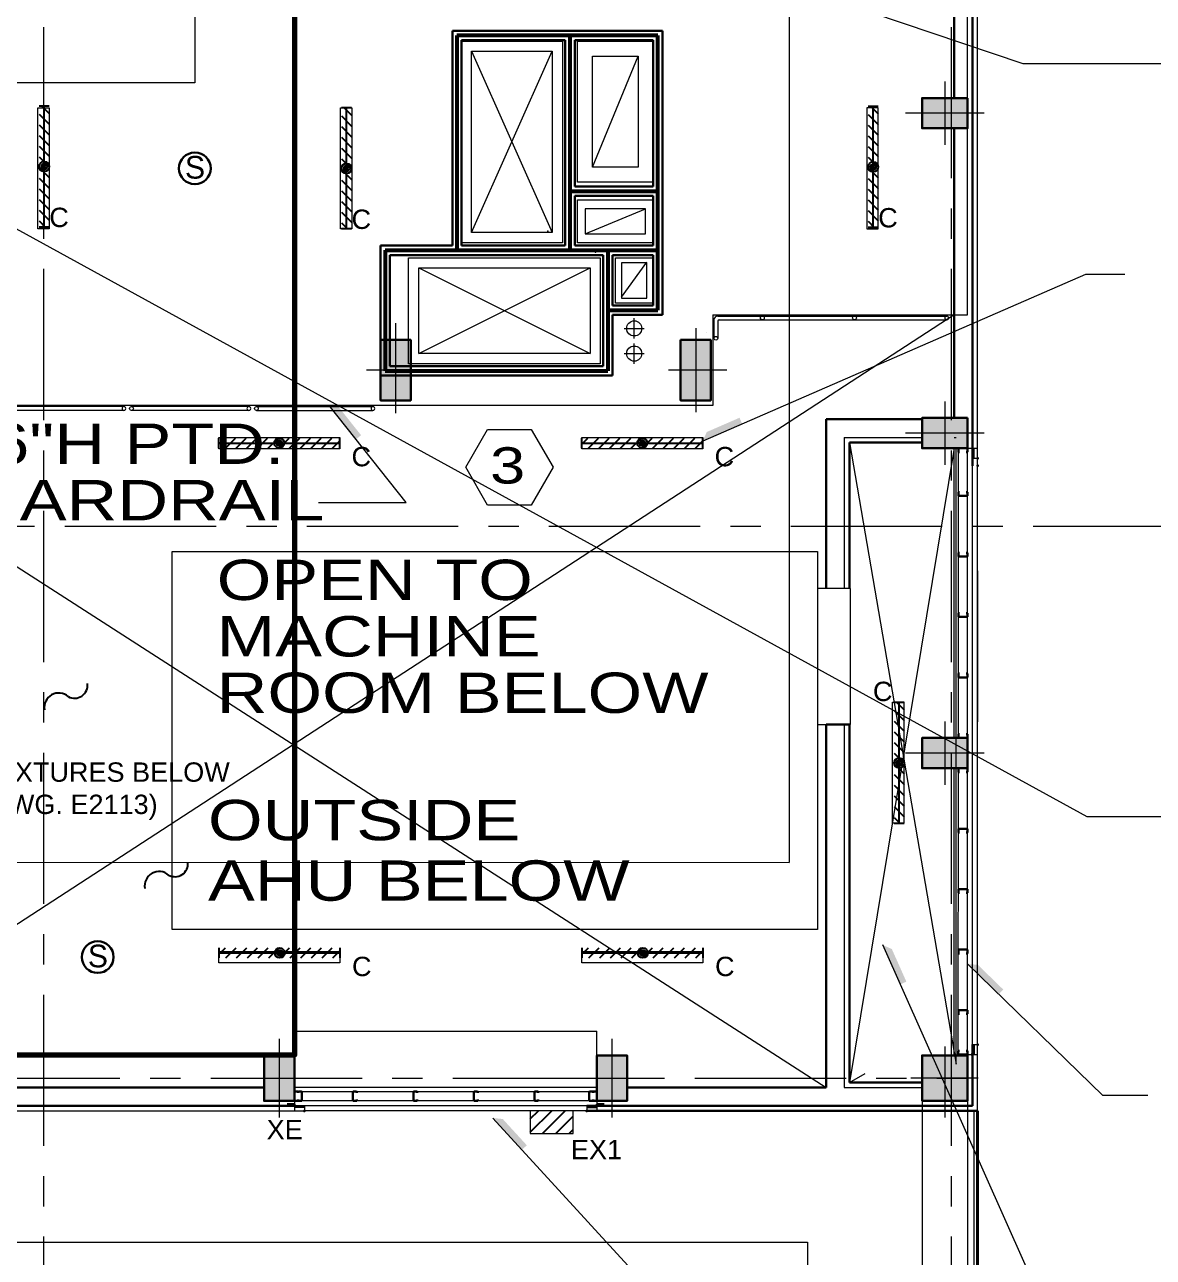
# Model space of a CAD drawing. Header units: inches. Extents: x -35176 to 0, y -3216 to 2257.
# Drawn here: x -21788.5 to -21340.8, y 377 to 866.2 of the extents above; entities that cross this region are included whole.
import ezdxf
from ezdxf import colors
from ezdxf.entities.mleader import LeaderData, LeaderLine
from ezdxf.enums import TextEntityAlignment as Align
from ezdxf.math import Vec2, Vec3

# ---------------------------------------------------------------- set-up
doc = ezdxf.new("R2010")
doc.units = ezdxf.units.IN
doc.header["$LTSCALE"] = 48
doc.header["$MEASUREMENT"] = 0
doc.linetypes.add('A114$0$CENTER', pattern=[2, 1.25, -0.25, 0.25, -0.25])
for name, color, linetype in [('A114$0$A-ANNO-PATT-13-14', 8, 'Continuous'), ('A114$0$A-ANNO-TEXT', 8, 'Continuous'), ('A114$0$A-COLS-COLS13-14', 8, 'Continuous'), ('A114$0$A-FLOR-CURB', 8, 'Continuous'), ('A114$0$A-FLOR-HRAL', 8, 'Continuous'), ('A114$0$A-FLOR-OPN-TO-BELOW', 8, 'Continuous'), ('A114$0$A-FLOR-SLAB', 8, 'Continuous'), ('A114$0$A-FLOR-SLEEVE', 8, 'Continuous'), ('A114$0$A-GRID-GRD13-14', 8, 'Continuous'), ('A114$0$A-GRID-GRDP0-15', 8, 'Continuous'), ('A114$0$A-HVAC-RDFF', 8, 'Continuous'), ('A114$0$A-WALL-FIRE', 8, 'Continuous'), ('A114$0$A-WALL-FULL-EXTR', 8, 'Continuous'), ('A114$0$A-WALL-FULL-INTR', 8, 'Continuous'), ('A114$0$A-WALL-OPEN-LVRS', 8, 'Continuous'), ('A114$0$A-WALL-STUD', 8, 'Continuous'), ('A114$0$Level 1', 8, 'Continuous'), ('A114$0$Level 21', 8, 'Continuous'), ('A114$0$M-CONC-PAD', 8, 'Continuous'), ('A114$0$M-HVAC', 8, 'Continuous'), ('A114$0$M-HVAC-DUCT', 8, 'Continuous'), ('A114$0$S-STRUCT-ABOVE', 8, 'Continuous'), ('A614$0$A-ANNO-REVS-BULL', 8, 'Continuous'), ('A614$0$br614 - E-Lite', 3, 'Continuous'), ('A614$0$E-Lite', 3, 'Continuous'), ('A614$0$Level 30', 8, 'Continuous'), ('ANNTEXT', 6, 'Continuous'), ('E-Anno-Keyn', 72, 'Continuous'), ('E-Anno-Note', 6, 'Continuous'), ('E-FIRE', 234, 'Continuous'), ('E-Lite', 53, 'Continuous'), ('E-Lite-Circ', 52, 'Continuous'), ('E-Lite-Emer', 13, 'Continuous'), ('E-TEXT', 6, 'Continuous'), ('G-Anno', 6, 'Continuous'), ('M-HVAC-text', 6, 'Continuous'), ('XREF', 7, 'Continuous')]:
    doc.layers.add(name, color=color, linetype=linetype)
doc.layers.add('E-Fire-Covr', color=240, linetype='Continuous', lineweight=70, plot=False)
doc.styles.add('A114$0$style-Arial', font='arial.ttf')
doc.styles.add('A614$0$style-Arial', font='arial.ttf')
doc.styles.add('M08', font='arial.ttf', dxfattribs={"height": 7.68})
doc.styles.add('MAMEP ANNO', font='arial.ttf', dxfattribs={"height": 0.101562})
doc.styles.get("Standard").update_dxf_attribs({"font": 'simplex.shx'})

# ---------------------------------------------------------------- blocks, each defined once
blk = doc.blocks.new('A114')
at = {"layer": 'A114$0$A-ANNO-PATT-13-14', "lineweight": 0}
for points in [[(-21432.5351, 837.0599, 0), (-21432.5351, 825.06, 0), (-21414.5351, 837.0599, 0), (-21414.5351, 825.06, 0)], [(-21432.5351, 710.0949, 0), (-21432.5351, 698.095, 0), (-21414.5351, 710.0949, 0), (-21414.5351, 698.095, 0)], [(-21432.5351, 583.1299, 0), (-21432.5351, 571.1299, 0), (-21414.5351, 583.1299, 0), (-21414.5351, 571.1299, 0)], [(-21693.535, 439.0986, 0), (-21681.5351, 439.0986, 0), (-21693.535, 457.0986, 0), (-21681.5351, 457.0986, 0)], [(-21561.5854, 439.1144, 0), (-21549.5855, 439.1144, 0), (-21561.5854, 457.1144, 0), (-21549.5855, 457.1144, 0)], [(-21432.536, 457.1309, 0), (-21432.536, 439.1309, 0), (-21414.536, 457.1309, 0), (-21414.536, 439.1309, 0)]]:
    blk.add_solid(points, dxfattribs=at)
at = {"layer": 'A114$0$A-ANNO-PATT-13-14', "lineweight": 30, "extrusion": (0, 0, -1)}
blk.add_solid([(21647.3765, 717.095), (21635.3765, 717.095), (21647.3765, 741.095), (21635.3765, 741.095)], dxfattribs=at)
at = {"layer": 'A114$0$A-ANNO-PATT-13-14', "lineweight": 30}
blk.add_solid([(-21516.3576, 717.095), (-21528.3576, 717.095), (-21516.3576, 741.095), (-21528.3576, 741.095)], dxfattribs=at)
at = {"layer": 'A114$0$A-ANNO-TEXT', "lineweight": 0, "flags": 128}
for points in [[(-21335.1807, 850.5823), (-21392.5307, 850.5823), (-21536.0846, 899.204)], [(-21352.124, 767.0263), (-21367.7637, 767.0263), (-21519.5911, 700.9521)], [(-21671.9128, 676.5787), (-21637.1743, 676.5787), (-21667.7991, 714.996)], [(-21343.0326, 441.2104), (-21360.8902, 441.2104), (-21414.4632, 493.3245)], [(-21346.1118, 269.2266), (-21453.5736, 269.2266), (-21602.8262, 432.3043)]]:
    blk.add_lwpolyline(points, dxfattribs=at)
at = {"layer": 'A114$0$A-ANNO-TEXT', "lineweight": 0, "elevation": 0, "flags": 128}
for points in [[(-21335.1807, 551.7826), (-21367.0592, 551.7826), (-21868.8699, 827.4102)], [(-21333.9809, 337.9724), (-21375.594, 337.9724), (-21448.1566, 500.9637)]]:
    blk.add_lwpolyline(points, dxfattribs=at)
at = {"layer": 'A114$0$A-ANNO-TEXT', "lineweight": 0, "extrusion": (0, 0, -1)}
for points in [[(21667.7991, 714.996), (21657.1426, 701.628), (21663.9036, 714.3413), (21655.0831, 703.2764)], [(21667.7991, 714.996), (21657.1426, 701.628), (21663.9036, 714.3413), (21655.0831, 703.2764)], [(21448.1566, 500.9637, 0), (21441.2036, 485.3458, 0), (21444.5509, 499.3506, 0), (21438.7958, 486.4234, 0)], [(21448.1566, 500.9637, 0), (21441.2036, 485.3458, 0), (21444.5509, 499.3506, 0), (21438.7958, 486.4234, 0)], [(21414.4632, 493.3245), (21402.209, 481.404), (21410.5163, 493.1653), (21400.3734, 483.2985)], [(21414.4632, 493.3245), (21402.209, 481.404), (21410.5163, 493.1653), (21400.3734, 483.2985)], [(21602.8262, 432.3043), (21591.2841, 419.693), (21598.8952, 431.9164), (21589.3416, 421.4779)], [(21602.8262, 432.3043), (21591.2841, 419.693), (21598.8952, 431.9164), (21589.3416, 421.4779)]]:
    blk.add_solid(points, dxfattribs=at)
at = {"layer": 'A114$0$A-ANNO-TEXT', "lineweight": 0}
blk.add_solid([(-21519.5911, 700.9521), (-21503.9155, 707.774), (-21517.9478, 704.5442), (-21504.9729, 710.1908)], dxfattribs=at)
blk.add_solid([(-21519.5911, 700.9521), (-21503.9155, 707.774), (-21517.9478, 704.5442), (-21504.9729, 710.1908)], dxfattribs=at)
at = {"layer": 'A114$0$A-COLS-COLS13-14', "lineweight": 13}
for p, q in [((-21423.5351, 843.6353, 0.001), (-21423.5351, 818.4846, 0.001)), ((-21407.9597, 831.06, 0.001), (-21439.1104, 831.06, 0.001)), ((-21641.3765, 747.7277), (-21641.3765, 712.0547)), ((-21522.3576, 745.7123), (-21522.3576, 712.4578)), ((-21629.9307, 729.095), (-21652.8876, 729.095)), ((-21509.9864, 729.095), (-21533.1447, 729.095)), ((-21423.5351, 716.6703, 0.001), (-21423.5351, 691.5196, 0.001)), ((-21407.9597, 704.0949, 0.001), (-21439.1104, 704.0949, 0.001)), ((-21423.5351, 589.7052, 0.001), (-21423.5351, 564.5545, 0.001)), ((-21407.9597, 577.1299, 0.001), (-21439.1104, 577.1299, 0.001)), ((-21687.535, 463.6739, 0.001), (-21687.535, 432.5232, 0.001)), ((-21555.5854, 463.6898, 0.001), (-21555.5854, 432.5391, 0.001)), ((-21423.536, 460.6894, 0.001), (-21423.536, 432.5555, 0.001)), ((-21700.1104, 448.0986, 0.001), (-21674.9597, 448.0986, 0.001)), ((-21568.1608, 448.1144, 0.001), (-21543.0101, 448.1144, 0.001)), ((-21410.321, 448.1309, 0.001), (-21436.9704, 448.1309, 0.001))]:
    blk.add_line(p, q, dxfattribs=at)
at = {"layer": 'A114$0$A-COLS-COLS13-14', "lineweight": 30}
for points in [[(-21414.5351, 837.0599), (-21414.5351, 825.06), (-21432.5351, 825.06), (-21432.5351, 837.0599)], [(-21647.3765, 741.095), (-21635.3765, 741.095), (-21635.3765, 717.095), (-21647.3765, 717.095)], [(-21528.3576, 741.095), (-21516.3576, 741.095), (-21516.3576, 717.095), (-21528.3576, 717.095)], [(-21414.5351, 710.0949), (-21414.5351, 698.095), (-21432.5351, 698.095), (-21432.5351, 710.0949)], [(-21414.5351, 583.1299), (-21414.5351, 571.1299), (-21432.5351, 571.1299), (-21432.5351, 583.1299)], [(-21693.535, 457.0986), (-21681.5351, 457.0986), (-21681.5351, 439.0986), (-21693.535, 439.0986)], [(-21561.5854, 457.1144), (-21549.5855, 457.1144), (-21549.5855, 439.1144), (-21561.5854, 439.1144)], [(-21414.536, 457.1309), (-21414.536, 439.1309), (-21432.536, 439.1309), (-21432.536, 457.1309)]]:
    blk.add_3dface(points, dxfattribs=at)
at = {"layer": 'A114$0$A-FLOR-CURB', "lineweight": 0}
for p, q in [((-21419.7764, 702.3682), (-21419.0288, 702.3682)), ((-21419.0356, 453.6309), (-21419.0349, 698.095))]:
    blk.add_line(p, q, dxfattribs=at)
at = {"layer": 'A114$0$A-FLOR-HRAL', "lineweight": 13}
for p, q in [((-21515.1076, 749.0337), (-21515.1076, 741.698)), ((-21513.6076, 750.5337), (-21422.787, 750.5343)), ((-21513.6076, 748.5337), (-21513.6076, 741.7658)), ((-21513.1076, 749.0337), (-21422.7855, 749.0343)), ((-21749.1279, 714.6012), (-21795.3749, 714.6012)), ((-21699.6264, 714.6011), (-21746.125, 714.6012)), ((-21696.625, 714.6012), (-21650.378, 714.6012)), ((-21749.1264, 713.1012), (-21795.3764, 713.1012)), ((-21699.6264, 713.1011), (-21746.1264, 713.1012)), ((-21696.6264, 713.1012), (-21650.3765, 713.1012))]:
    blk.add_line(p, q, dxfattribs=at)
at = {"layer": 'A114$0$A-FLOR-HRAL', "lineweight": 0}
blk.add_line((-21518.1058, 744.0964), (-21518.1058, 744.0935), dxfattribs=at)
at = {"layer": 'A114$0$A-FLOR-HRAL', "lineweight": 13}
for centre, radius, start, end in [((-21513.6076, 749.0337), 1.5, 90.000404, 180), ((-21513.1076, 748.5337), 0.5, 90.000404, 180), ((-21422.7855, 749.7843), 0.75, 270.000109, 90.112047), ((-21749.1264, 713.8512), 0.75, 270.000109, 90.112047), ((-21699.6264, 713.8512), 0.75, 270.000109, 90.112047), ((-21650.3765, 713.8512), 0.75, 270.000109, 90.112047)]:
    blk.add_arc(centre, radius, start, end, dxfattribs=at)
at = {"layer": 'A114$0$A-FLOR-HRAL', "lineweight": 0, "extrusion": (0, 0, -1)}
for centre, start, end in [((21495.9164, 749.7836), 90.112047, 90), ((21459.3509, 749.7836), 90.112047, 90), ((21514.3576, 741.6966), 0.112047, 180.000109), ((21746.1264, 713.8512), 90.112047, 270.000109), ((21696.6264, 713.8512), 90.112047, 270.000109)]:
    blk.add_arc(centre, 0.75, start, end, dxfattribs=at)
at = {"layer": 'A114$0$A-FLOR-HRAL', "lineweight": 0}
for centre in [(-21422.7855, 749.7843), (-21749.1264, 713.8512), (-21699.6264, 713.8512), (-21650.3765, 713.8512)]:
    blk.add_arc(centre, 0.75, 90.112047, 270.000109, dxfattribs=at)
at = {"layer": 'A114$0$A-FLOR-HRAL', "lineweight": 13, "extrusion": (0, 0, -1)}
for centre, start, end in [((21514.3576, 741.6966), 180.000109, 0.112047), ((21746.1264, 713.8512), 270.000109, 90.112047), ((21696.6264, 713.8512), 270.000109, 90.112047)]:
    blk.add_arc(centre, 0.75, start, end, dxfattribs=at)
at = {"layer": 'A114$0$A-FLOR-OPN-TO-BELOW', "lineweight": 0}
for p, q in [((-21419.7855, 751.0361), (-21890.993, 444.3798)), ((-21890.993, 715.103), (-21470.6658, 444.381)), ((-21461.4158, 700.3449), (-21419.0356, 453.6309))]:
    blk.add_line(p, q, dxfattribs=at)
at = {"layer": 'A114$0$A-FLOR-OPN-TO-BELOW', "lineweight": 0, "flags": 128}
blk.add_lwpolyline([(-21419.7759, 698.095), (-21461.4158, 446.3695), (-21455.1237, 449.9757)], dxfattribs=at)
at = {"layer": 'A114$0$A-FLOR-SLAB', "lineweight": 0}
for p, q in [((-21414.5352, 751.0361), (-21414.5349, 940.0599)), ((-21419.7855, 751.0361), (-21414.5352, 751.0361))]:
    blk.add_line(p, q, dxfattribs=at)
at = {"layer": 'A114$0$A-FLOR-SLAB', "lineweight": 13}
for p, q in [((-21515.6076, 751.0361), (-21419.7855, 751.0361)), ((-21515.6076, 751.0361), (-21515.6076, 715.0988)), ((-21515.6076, 715.0988), (-21890.993, 715.103))]:
    blk.add_line(p, q, dxfattribs=at)
at = {"layer": 'A114$0$A-FLOR-SLAB', "lineweight": 0}
blk.add_point((-21562.0442, 775.9104), dxfattribs=at)
for points in [[(-21615.2318, 859.6493), (-21575.2318, 859.6493), (-21575.2318, 779.6493), (-21615.2318, 779.6493)], [(-21569.2318, 859.6493), (-21539.2318, 859.6493), (-21539.2318, 803.6493), (-21569.2318, 803.6493)], [(-21569.2318, 796.6493), (-21539.2318, 796.6493), (-21539.2318, 779.6493), (-21569.2318, 779.6493)], [(-21636.2318, 773.6493), (-21560.2318, 773.6493), (-21560.2318, 731.6493), (-21636.2318, 731.6493)], [(-21554.2318, 773.6493), (-21539.2318, 773.6493), (-21539.2318, 755.6493), (-21554.2318, 755.6493)]]:
    blk.add_3dface(points, dxfattribs=at)
at = {"layer": 'A114$0$A-FLOR-SLEEVE', "lineweight": 0}
for p, q in [((-21546.7318, 741.6493, 352.9729), (-21546.7318, 749.6493, 352.9729)), ((-21550.7318, 745.6493, 352.9729), (-21542.7318, 745.6493, 352.9729)), ((-21546.7318, 731.6493, 352.9729), (-21546.7318, 739.6493, 352.9729)), ((-21550.7318, 735.6493, 352.9729), (-21542.7318, 735.6493, 352.9729))]:
    blk.add_line(p, q, dxfattribs=at)
at = {"layer": 'A114$0$A-FLOR-SLEEVE', "lineweight": 13}
for centre in [(-21546.7318, 745.6493, 352.9729), (-21546.7318, 735.6493, 352.9729)]:
    blk.add_circle(centre, 3, dxfattribs=at)
at = {"layer": 'A114$0$A-GRID-GRD13-14', "linetype": 'A114$0$CENTER', "lineweight": 0}
blk.add_line((-22194.7071, 448.1825, 0.0011), (-21414.536, 448.1309), dxfattribs=at)
at = {"layer": 'A114$0$A-GRID-GRDP0-15', "linetype": 'A114$0$CENTER', "lineweight": 0}
for p, q in [((-21781.0236, 2113.2362), (-21781.0236, -676.9042)), ((-21421.0236, 2113.2362), (-21421.0236, -676.9042)), ((-23884.5631, 667.1574), (-20368.7317, 667.1574))]:
    blk.add_line(p, q, dxfattribs=at)
at = {"layer": 'A114$0$A-HVAC-RDFF', "lineweight": 0}
for p, q in [((-21611.2318, 783.6493), (-21579.2318, 855.6493)), ((-21611.2318, 855.6493), (-21579.2318, 783.6493)), ((-21563.2318, 809.6493), (-21545.2318, 853.6493)), ((-21566.2318, 783.1493), (-21542.2318, 793.1493)), ((-21632.2318, 769.6493), (-21564.2318, 735.6493)), ((-21632.2318, 735.6493), (-21564.2318, 769.6493)), ((-21551.7318, 757.9883), (-21541.7318, 771.9883))]:
    blk.add_line(p, q, dxfattribs=at)
blk.add_point((-21580.9551, 784.2059), dxfattribs=at)
at = {"layer": 'A114$0$A-HVAC-RDFF', "lineweight": 13}
for points in [[(-21611.2318, 855.6493), (-21579.2318, 855.6493), (-21579.2318, 783.6493), (-21611.2318, 783.6493)], [(-21563.2318, 853.6493), (-21545.2318, 853.6493), (-21545.2318, 809.6493), (-21563.2318, 809.6493)], [(-21542.2318, 793.1493), (-21566.2318, 793.1493), (-21566.2318, 783.1493), (-21542.2318, 783.1493)], [(-21632.2318, 769.6493), (-21564.2318, 769.6493), (-21564.2318, 735.6493), (-21632.2318, 735.6493)], [(-21541.7318, 771.6493), (-21551.7318, 771.6493), (-21551.7318, 757.6493), (-21541.7318, 757.6493)]]:
    blk.add_3dface(points, dxfattribs=at)
at = {"layer": 'A114$0$A-WALL-FIRE', "lineweight": 53}
for p, q in [((-21617.1172, 861.8993), (-21617.1171, 776.6493)), ((-21537.3568, 861.8993), (-21617.1172, 861.8993)), ((-21572.2318, 861.8993), (-21572.2318, 776.6493)), ((-21537.3568, 752.8996), (-21537.3568, 861.8993)), ((-21572.2318, 800.1493), (-21537.3568, 800.1493)), ((-21645.4998, 776.6493), (-21645.5021, 728.7742)), ((-21645.4998, 776.6493), (-21537.3568, 776.6493)), ((-21557.2317, 776.6493), (-21557.234, 728.7742)), ((-21557.2328, 752.8996), (-21537.3568, 752.8996)), ((-21645.5021, 728.7742), (-21557.234, 728.7742))]:
    blk.add_line(p, q, dxfattribs=at)
at = {"layer": 'A114$0$A-WALL-FULL-EXTR', "lineweight": 30}
for p, q in [((-21412.5356, 691.1298), (-21412.5354, 1098.4769)), ((-21419.7855, 837.0599), (-21419.7854, 924.06)), ((-21419.7856, 710.0949), (-21419.7855, 825.06)), ((-21470.6658, 709.5949), (-21432.5351, 709.5949)), ((-21470.6658, 709.5949), (-21470.6658, 642.4543)), ((-21461.4158, 700.3449), (-21432.5351, 700.3449)), ((-21461.4158, 700.3449), (-21461.4158, 642.4543)), ((-21418.1791, 697.47), (-21418.1791, 698.095)), ((-21461.4158, 588.4543), (-21470.6658, 588.4543)), ((-21470.6658, 588.4543), (-21470.6658, 444.381)), ((-21461.4158, 588.4543), (-21461.4158, 446.3695)), ((-21412.5357, 437.1309), (-21412.5356, 461.4669)), ((-21418.1822, 458.1268), (-21418.1822, 457.5018)), ((-21412.5067, 457.5018), (-21413.1317, 457.5018)), ((-21461.4158, 446.3695), (-21432.536, 446.3695)), ((-21693.535, 444.3794), (-22223.5561, 444.3804)), ((-21549.5855, 444.381), (-21470.6658, 444.381)), ((-21681.0866, 437.1294), (-22216.3061, 437.1304)), ((-21684.4101, 437.7339), (-21681.5351, 437.7339)), ((-21681.5351, 437.1089), (-21681.5351, 437.7339)), ((-21565.5505, 437.131), (-21412.5357, 437.1309)), ((-21558.7104, 437.7339), (-21561.5854, 437.7339)), ((-21561.5854, 437.1089), (-21561.5854, 437.7339)), ((-21558.7104, 437.1089), (-21561.5854, 437.1089)), ((-21410.5357, 435.1289), (-21565.5505, 435.1292))]:
    blk.add_line(p, q, dxfattribs=at)
at = {"layer": 'A114$0$A-WALL-FULL-EXTR', "lineweight": 13}
for p, q in [((-21410.5356, 691.1298), (-21410.5354, 1100.4769)), ((-21412.5353, 694.1298), (-21410.5289, 694.1298)), ((-21412.532, 461.4669), (-21410.532, 461.4669)), ((-21410.5357, 435.1289), (-21410.5356, 461.4669)), ((-21677.57, 437.1342), (-21677.57, 435.1342)), ((-21677.57, 437.1342), (-21677.57, 435.1294)), ((-21565.5505, 437.1342), (-21565.5505, 435.1342)), ((-22214.3061, 435.1317), (-21677.57, 435.1312))]:
    blk.add_line(p, q, dxfattribs=at)
at = {"layer": 'A114$0$A-WALL-FULL-EXTR', "lineweight": 0}
for p, q in [((-21463.4158, 702.3449), (-21432.5351, 702.3449)), ((-21463.4158, 702.3449), (-21463.4158, 642.4543)), ((-21419.7775, 583.1299), (-21419.7759, 698.095)), ((-21418.1807, 583.1298), (-21418.1791, 698.0949)), ((-21414.5352, 460.5018), (-21414.5321, 698.0642)), ((-21414.5352, 457.5018), (-21414.5321, 695.0642)), ((-21414.5288, 698.0642), (-21410.5288, 698.0642)), ((-21412.0289, 694.1298), (-21412.0288, 698.1299)), ((-21411.9039, 694.1298), (-21411.9038, 698.1299)), ((-21412.5321, 461.4669), (-21412.529, 694.1298)), ((-21410.532, 464.4669), (-21410.529, 694.1298)), ((-21410.532, 461.4669), (-21410.529, 691.1298)), ((-21410.5356, 649.5048), (-21410.5357, 589.5575)), ((-21463.4158, 588.4543), (-21463.4158, 444.3695)), ((-21419.779, 457.1309), (-21419.7777, 571.1299)), ((-21418.1823, 457.1309), (-21418.1809, 571.1299)), ((-21412.032, 461.4669), (-21412.032, 457.4669)), ((-21411.907, 461.4669), (-21411.907, 457.4669)), ((-21414.5352, 457.5018), (-21410.532, 457.5018)), ((-21561.5854, 444.3828), (-21681.5351, 444.3811)), ((-21463.4158, 444.3695), (-21432.536, 444.3695)), ((-21561.6161, 437.1358), (-21681.57, 437.1341)), ((-21677.57, 436.6342), (-21681.57, 436.6341)), ((-21677.57, 436.5092), (-21681.57, 436.5091)), ((-21561.5854, 439.1358), (-21681.5043, 439.1341)), ((-21681.5043, 439.1341), (-21681.5043, 435.1341)), ((-21565.5505, 436.6342), (-21561.5505, 436.6341)), ((-21565.5505, 436.5092), (-21561.5505, 436.5091)), ((-21561.6161, 439.1341), (-21561.6161, 435.1341)), ((-21565.5505, 435.1358), (-21677.57, 435.1342))]:
    blk.add_line(p, q, dxfattribs=at)
at = {"layer": 'A114$0$A-WALL-FULL-EXTR', "lineweight": 30}
for p in [(-21410.5289, 694.1298), (-21410.5289, 691.1298), (-21410.532, 461.4669), (-21677.57, 435.1342), (-21565.5505, 435.1342)]:
    blk.add_point(p, dxfattribs=at)
at = {"layer": 'A114$0$A-WALL-FULL-INTR', "lineweight": 30}
for p, q in [((-21618.8665, 863.7743), (-21618.8665, 778.5243)), ((-21535.4818, 863.7743), (-21618.8665, 863.7743)), ((-21535.4818, 751.0246), (-21535.4818, 863.7743)), ((-21615.2422, 860.0243), (-21615.2421, 778.5243)), ((-21574.1068, 860.0243), (-21615.2422, 860.0243)), ((-21574.1068, 860.0243), (-21574.1068, 778.5243)), ((-21570.3568, 860.0243), (-21570.3568, 802.0243)), ((-21539.2318, 860.0243), (-21570.3568, 860.0243)), ((-21539.2318, 802.0243), (-21539.2318, 860.0243)), ((-21570.3568, 802.0243), (-21539.2318, 802.0243)), ((-21570.3568, 798.2743), (-21539.2318, 798.2743)), ((-21570.3568, 798.2743), (-21570.3568, 778.5243)), ((-21539.2318, 778.5242), (-21539.2318, 798.2743)), ((-21647.3747, 778.5243), (-21647.3772, 726.8993)), ((-21647.3747, 778.5243), (-21618.8665, 778.5243)), ((-21615.2421, 778.5243), (-21574.1068, 778.5243)), ((-21570.3568, 778.5243), (-21539.2318, 778.5242)), ((-21643.6249, 774.7743), (-21643.627, 730.6493)), ((-21643.6249, 774.7743), (-21559.1068, 774.7743)), ((-21559.1068, 774.7743), (-21559.1089, 730.6493)), ((-21555.3568, 774.7743), (-21555.3577, 754.7746)), ((-21555.3568, 774.7743), (-21539.2318, 774.7742)), ((-21539.2318, 754.7746), (-21539.2318, 774.7742)), ((-21539.2318, 754.7746), (-21555.3577, 754.7746)), ((-21555.3579, 751.0246), (-21555.3591, 726.8993)), ((-21555.3579, 751.0246), (-21535.4818, 751.0246)), ((-21643.627, 730.6493), (-21559.1089, 730.6493)), ((-21647.3772, 726.8993), (-21555.3591, 726.8993))]:
    blk.add_line(p, q, dxfattribs=at)
at = {"layer": 'A114$0$A-WALL-OPEN-LVRS', "lineweight": 13}
blk.add_3dface([(-21474.0408, 642.4543, 352.9729), (-21474.0408, 588.4543, 352.9729), (-21460.9158, 588.4543, 352.9729), (-21460.9158, 642.4543, 352.9729)], dxfattribs=at)
at = {"layer": 'A114$0$A-WALL-STUD', "lineweight": 30, "elevation": 352.9729, "flags": 128}
for points in [[(-21415.0319, 696.595), (-21414.6569, 696.595, 0.41421356), (-21414.5319, 696.72), (-21414.5319, 697.97, 0.41421356), (-21414.6569, 698.095), (-21418.0541, 698.095, 0.41421356), (-21418.1791, 697.97), (-21418.1791, 696.72, 0.41421356), (-21418.0541, 696.595), (-21417.6791, 696.595)], [(-21415.0319, 680.6462), (-21414.6569, 680.6462, -0.41421356), (-21414.5319, 680.5212), (-21414.5319, 679.2712, -0.41421356), (-21414.6569, 679.1462), (-21418.0541, 679.1462, -0.41421356), (-21418.1791, 679.2712), (-21418.1791, 680.5212, -0.41421356), (-21418.0541, 680.6462), (-21417.6791, 680.6462)], [(-21415.0319, 656.6462), (-21414.6569, 656.6462, -0.41421356), (-21414.5319, 656.5212), (-21414.5319, 655.2712, -0.41421356), (-21414.6569, 655.1462), (-21418.0541, 655.1462, -0.41421356), (-21418.1791, 655.2712), (-21418.1791, 656.5212, -0.41421356), (-21418.0541, 656.6462), (-21417.6791, 656.6462)], [(-21415.0319, 632.6462), (-21414.6569, 632.6462, -0.41421356), (-21414.5319, 632.5212), (-21414.5319, 631.2712, -0.41421356), (-21414.6569, 631.1462), (-21418.0541, 631.1462, -0.41421356), (-21418.1791, 631.2712), (-21418.1791, 632.5212, -0.41421356), (-21418.0541, 632.6462), (-21417.6791, 632.6462)], [(-21415.0319, 608.6462), (-21414.6569, 608.6462, -0.41421356), (-21414.5319, 608.5212), (-21414.5319, 607.2712, -0.41421356), (-21414.6569, 607.1462), (-21418.0541, 607.1462, -0.41421356), (-21418.1791, 607.2712), (-21418.1791, 608.5212, -0.41421356), (-21418.0541, 608.6462), (-21417.6791, 608.6462)], [(-21415.0319, 584.6462), (-21414.6569, 584.6462, -0.41421356), (-21414.5319, 584.5212), (-21414.5319, 583.2712, -0.41421356), (-21414.6569, 583.1462), (-21418.0541, 583.1462, -0.41421356), (-21418.1791, 583.2712), (-21418.1791, 584.5212, -0.41421356), (-21418.0541, 584.6462), (-21417.6791, 584.6462)], [(-21415.0319, 569.6136), (-21414.6569, 569.6136, 0.41421356), (-21414.5319, 569.7386), (-21414.5319, 570.9886, 0.41421356), (-21414.6569, 571.1136), (-21418.0541, 571.1136, 0.41421356), (-21418.1791, 570.9886), (-21418.1791, 569.7386, 0.41421356), (-21418.0541, 569.6136), (-21417.6791, 569.6136)], [(-21415.0319, 545.6136), (-21414.6569, 545.6136, 0.41421356), (-21414.5319, 545.7386), (-21414.5319, 546.9886, 0.41421356), (-21414.6569, 547.1136), (-21418.0541, 547.1136, 0.41421356), (-21418.1791, 546.9886), (-21418.1791, 545.7386, 0.41421356), (-21418.0541, 545.6136), (-21417.6791, 545.6136)], [(-21415.0319, 521.6136), (-21414.6569, 521.6136, 0.41421356), (-21414.5319, 521.7386), (-21414.5319, 522.9886, 0.41421356), (-21414.6569, 523.1136), (-21418.0541, 523.1136, 0.41421356), (-21418.1791, 522.9886), (-21418.1791, 521.7386, 0.41421356), (-21418.0541, 521.6136), (-21417.6791, 521.6136)], [(-21415.0319, 497.6136), (-21414.6569, 497.6136, 0.41421356), (-21414.5319, 497.7386), (-21414.5319, 498.9886, 0.41421356), (-21414.6569, 499.1136), (-21418.0541, 499.1136, 0.41421356), (-21418.1791, 498.9886), (-21418.1791, 497.7386, 0.41421356), (-21418.0541, 497.6136), (-21417.6791, 497.6136)], [(-21415.0319, 473.6136), (-21414.6569, 473.6136, 0.41421356), (-21414.5319, 473.7386), (-21414.5319, 474.9886, 0.41421356), (-21414.6569, 475.1136), (-21418.0541, 475.1136, 0.41421356), (-21418.1791, 474.9886), (-21418.1791, 473.7386, 0.41421356), (-21418.0541, 473.6136), (-21417.6791, 473.6136)], [(-21415.0351, 459.0018), (-21414.6601, 459.0018, -0.41421356), (-21414.5351, 458.8768), (-21414.5351, 457.6268, -0.41421356), (-21414.6601, 457.5018), (-21418.0572, 457.5018, -0.41421356), (-21418.1822, 457.6268), (-21418.1822, 458.8768, -0.41421356), (-21418.0572, 459.0018), (-21417.6822, 459.0018)], [(-21680.0351, 439.6372), (-21680.0351, 439.2622, -0.41421356), (-21680.1601, 439.1372), (-21681.4101, 439.1372, -0.41421356), (-21681.5351, 439.2622), (-21681.5351, 442.6594, -0.41421356), (-21681.4101, 442.7844), (-21680.1601, 442.7844, -0.41421356), (-21680.0351, 442.6594), (-21680.0351, 442.2844)], [(-21680.0351, 439.6372), (-21680.0351, 439.2622, 0.41421356), (-21679.9101, 439.1372), (-21678.6601, 439.1372, 0.41421356), (-21678.5351, 439.2622), (-21678.5351, 442.6594, 0.41421356), (-21678.6601, 442.7844), (-21679.9101, 442.7844, 0.41421356), (-21680.0351, 442.6594), (-21680.0351, 442.2844)], [(-21656.7949, 439.635), (-21656.7949, 439.26, -0.41421356), (-21656.9199, 439.135), (-21658.1699, 439.135, -0.41421356), (-21658.2949, 439.26), (-21658.2949, 442.6572, -0.41421356), (-21658.1699, 442.7822), (-21656.9199, 442.7822, -0.41421356), (-21656.7949, 442.6572), (-21656.7949, 442.2822)], [(-21632.7949, 439.635), (-21632.7949, 439.26, -0.41421356), (-21632.9199, 439.135), (-21634.1699, 439.135, -0.41421356), (-21634.2949, 439.26), (-21634.2949, 442.6572, -0.41421356), (-21634.1699, 442.7822), (-21632.9199, 442.7822, -0.41421356), (-21632.7949, 442.6572), (-21632.7949, 442.2822)], [(-21608.7949, 439.635), (-21608.7949, 439.26, -0.41421356), (-21608.9199, 439.135), (-21610.1699, 439.135, -0.41421356), (-21610.2949, 439.26), (-21610.2949, 442.6572, -0.41421356), (-21610.1699, 442.7822), (-21608.9199, 442.7822, -0.41421356), (-21608.7949, 442.6572), (-21608.7949, 442.2822)], [(-21584.7949, 439.635), (-21584.7949, 439.26, -0.41421356), (-21584.9199, 439.135), (-21586.1699, 439.135, -0.41421356), (-21586.2949, 439.26), (-21586.2949, 442.6572, -0.41421356), (-21586.1699, 442.7822), (-21584.9199, 442.7822, -0.41421356), (-21584.7949, 442.6572), (-21584.7949, 442.2822)], [(-21563.0854, 439.6372), (-21563.0854, 439.2622, -0.41421356), (-21563.2104, 439.1372), (-21564.4604, 439.1372, -0.41421356), (-21564.5854, 439.2622), (-21564.5854, 442.6594, -0.41421356), (-21564.4604, 442.7844), (-21563.2104, 442.7844, -0.41421356), (-21563.0854, 442.6594), (-21563.0854, 442.2844)], [(-21563.0854, 439.6372), (-21563.0854, 439.2622, 0.41421356), (-21562.9604, 439.1372), (-21561.7104, 439.1372, 0.41421356), (-21561.5854, 439.2622), (-21561.5854, 442.6594, 0.41421356), (-21561.7104, 442.7844), (-21562.9604, 442.7844, 0.41421356), (-21563.0854, 442.6594), (-21563.0854, 442.2844)]]:
    blk.add_lwpolyline(points, format="xyb", dxfattribs=at)
at = {"layer": 'A114$0$Level 1', "lineweight": 0}
blk.add_solid([(-21432.3547, 430.1915), (-21432.3547, 430.1915), (-21432.3547, 430.1915)], dxfattribs=at)
at = {"layer": 'A114$0$Level 21', "lineweight": 0}
for p, q in [((-21432.5236, 439.1309), (-21432.5236, 226.1121)), ((-21414.5236, 439.1309), (-21414.5236, 208.1125))]:
    blk.add_line(p, q, dxfattribs=at)
at = {"layer": 'A114$0$Level 21', "lineweight": 13}
blk.add_line((-21412.0236, 435.1289), (-21412.0236, 205.6125), dxfattribs=at)
at = {"layer": 'A114$0$Level 21', "lineweight": 40}
blk.add_line((-21410.5236, 435.1289), (-21410.5236, 204.1126), dxfattribs=at)
at = {"layer": 'A114$0$M-CONC-PAD', "lineweight": 0}
blk.add_3dface([(-21477.996, 279.0408, 352.9729), (-21819.996, 279.0408, 352.9729), (-21819.996, 383.0685, 352.9729), (-21477.996, 383.0685, 352.9729)], dxfattribs=at)
at = {"layer": 'A114$0$M-HVAC', "lineweight": 13}
for points in [[(-21474.0408, 507.135), (-21730.0408, 507.135), (-21730.0408, 657.135), (-21474.0408, 657.135)], [(-21473.7938, 507.9238), (-21473.7938, 507.9238), (-21473.7938, 507.9238)]]:
    blk.add_3dface(points, dxfattribs=at)
at = {"layer": 'A114$0$M-HVAC-DUCT', "lineweight": 0}
for p, q in [((-21681.5351, 442.7844, 352.9729), (-21681.5351, 466.8019, 352.9729)), ((-21681.5351, 466.8019, 352.9729), (-21561.5854, 466.8019, 352.9729)), ((-21561.5854, 442.7844, 352.9729), (-21561.5854, 466.8019, 352.9729)), ((-21681.5351, 442.7844, 352.9729), (-21561.5854, 442.7844, 352.9729))]:
    blk.add_line(p, q, dxfattribs=at)
at = {"layer": 'A114$0$S-STRUCT-ABOVE', "lineweight": 13}
for p in [(-21485.2609, 1104.5663), (-22135.0236, 533.8549)]:
    blk.add_line(p, (-21485.2609, 533.7236), dxfattribs=at)
blk.add_3dface([(-21841.0238, 1011.1074), (-21721.0238, 1011.1074), (-21721.0238, 843.1074), (-21841.0238, 843.1074)], dxfattribs=at)
at = {"layer": 'A114$0$A-ANNO-TEXT', "lineweight": 70, "style": 'A114$0$style-Arial', "width": 1.246875}
for s, height, p in [('3\'-6"H PTD. ', 15.999998, (-21832.2732, 707.8898)), ('GUARDRAIL', 16, (-21832.2732, 685.4898)), ('OPEN TO', 16, (-21712.3492, 653.8654)), ('MACHINE', 16, (-21712.3492, 631.4654)), ('ROOM BELOW', 16, (-21712.3492, 609.0654))]:
    blk.add_text(s, height=height, dxfattribs=at).set_placement(p, align=Align.TOP_LEFT)
at = {"layer": 'A114$0$A-ANNO-TEXT', "lineweight": 13, "style": 'A114$0$style-Arial', "width": 1.246875}
for s, p in [('OUTSIDE ', (-21715.8118, 542.5396, 0)), ('AHU BELOW', (-21715.8118, 518.5396, 0))]:
    blk.add_text(s, height=16, dxfattribs=at).set_placement(p)
blk = doc.blocks.new('LFIND4')
for p, q in [((-24, 2), (-24, -2)), ((24, 0), (-24, 0)), ((24, 2), (24, -2))]:
    blk.add_line(p, q)
for radius in [2, 1.12, 0.5]:
    blk.add_circle((0, 0), radius)
blk = doc.blocks.new('*U283')
at = {"layer": 'E-Fire-Covr'}
blk.add_lwpolyline([(-7.21, 540), (-270, 540), (-270, 0), (270, 0), (270, 540), (7.29, 540)], dxfattribs=at)
blk = doc.blocks.new('A614')
at = {"layer": 'A614$0$A-ANNO-REVS-BULL', "lineweight": 13, "elevation": 0, "flags": 128}
blk.add_lwpolyline([(-21604.93, 705.53), (-21587.61, 705.52), (-21578.95, 690.53), (-21587.61, 675.53), (-21604.93, 675.53), (-21613.59, 690.53), (-21604.93, 705.53)], close=True, dxfattribs=at)
at = {"layer": 'A614$0$br614 - E-Lite', "lineweight": 13}
for points in [[(-21778.77, 833.15), (-21778.77, 785.15), (-21783.27, 785.15), (-21783.27, 833.15)], [(-21658.77, 833.15), (-21658.77, 785.15), (-21663.27, 785.15), (-21663.27, 833.15)], [(-21450.01, 785.15), (-21450.01, 833.15), (-21454.51, 833.15), (-21454.51, 785.15)], [(-21711.54, 702.39), (-21663.54, 702.39), (-21663.54, 697.89), (-21711.54, 697.89)], [(-21439.79, 597.36), (-21439.79, 549.36), (-21444.29, 549.36), (-21444.29, 597.36)], [(-21711.54, 498.39), (-21663.54, 498.39), (-21663.54, 493.89), (-21711.54, 493.89)], [(-21567.54, 498.39), (-21519.54, 498.39), (-21519.54, 493.89), (-21567.54, 493.89)], [(-21587.95, 426.13), (-21570.95, 426.13), (-21570.95, 435.13), (-21587.95, 435.13)]]:
    blk.add_3dface(points, dxfattribs=at)
at = {"layer": 'A614$0$E-Lite', "lineweight": 13}
blk.add_3dface([(-21567.54, 702.39), (-21519.54, 702.39), (-21519.54, 697.89), (-21567.54, 697.89)], dxfattribs=at)
at = {"layer": 'A614$0$Level 30', "lineweight": 30}
for centre in [(-21721.02, 809.15), (-21759.53, 496.15)]:
    blk.add_circle(centre, 6.29, dxfattribs=at)
at = {"layer": 'A614$0$A-ANNO-REVS-BULL', "lineweight": 13, "style": 'A614$0$style-Arial', "width": 1.246876}
blk.add_text('3', height=14.4, dxfattribs=at).set_placement((-21596.96, 691.28, 0), align=Align.MIDDLE_CENTER)
at = {"layer": 'A614$0$Level 30', "lineweight": 30, "style": 'A614$0$style-Arial', "width": 0.95}
for p in [(-21724.94, 805.08), (-21763.45, 492.09)]:
    blk.add_text('S', height=9, dxfattribs=at).set_placement(p)
blk = doc.blocks.new('MLD-KeyNote')
at = {"color": 0, "linetype": 'Continuous', "transparency": 16777216}
blk.add_lwpolyline([(-0.09375, -0.09375), (0.09375, -0.09375), (0.09375, 0.09375), (-0.09375, 0.09375)], close=True, dxfattribs=at)
at = {"color": 0, "linetype": 'ByBlock', "transparency": 16777216, "style": 'MAMEP ANNO'}
blk.add_attdef('ID', text='', height=0.10156, dxfattribs=at).set_placement((0, 0), align=Align.MIDDLE_CENTER)

msp = doc.modelspace()

# ---------------------------------------------------------------- hatches: boundary and pattern name
at = {"layer": 'E-Lite-Emer'}
h = msp.add_hatch(dxfattribs=at)
h.set_pattern_fill('ANSI31', color=256, scale=24, angle=90, style=0)
h.set_pattern_definition([(135, (-19059.0083, 2905.3896), (-2.1213203, -2.1213203), [])])
h.paths.add_polyline_path([(-21778.76, 785.86), (-21778.76, 833.86), (-21782.76, 833.86), (-21782.76, 785.86)])
h = msp.add_hatch(dxfattribs=at)
h.set_pattern_fill('ANSI31', color=256, scale=24, angle=90, style=0)
h.set_pattern_definition([(135, (-18939.1137, 2904.6418), (-2.1213203, -2.1213203), [])])
h.paths.add_polyline_path([(-21658.86, 785.12), (-21658.86, 833.12), (-21662.86, 833.12), (-21662.86, 785.12)])
h = msp.add_hatch(dxfattribs=at)
h.set_pattern_fill('ANSI31', color=256, scale=24, angle=90, style=0)
h.set_pattern_definition([(135, (-18730.223, 2905.2497), (-2.1213203, -2.1213203), [])])
h.paths.add_polyline_path([(-21449.97, 785.72), (-21449.97, 833.72), (-21453.97, 833.72), (-21453.97, 785.72)])
h = msp.add_hatch(dxfattribs=at)
h.set_pattern_fill('ANSI31', color=256, scale=24, style=0)
h.set_pattern_definition([(45, (-19592.01, -2021.6122), (-2.1213203, 2.1213203), [])])
h.paths.add_polyline_path([(-21711.54, 698.14), (-21663.54, 698.14), (-21663.54, 702.14), (-21711.54, 702.14)])
h = msp.add_hatch(dxfattribs=at)
h.set_pattern_fill('ANSI31', color=256, scale=24, style=0)
h.set_pattern_definition([(45, (-19448.01, -2021.6122), (-2.1213203, 2.1213203), [])])
h.paths.add_polyline_path([(-21567.54, 698.14), (-21519.54, 698.14), (-21519.54, 702.14), (-21567.54, 702.14)])
h = msp.add_hatch(dxfattribs=at)
h.set_pattern_fill('ANSI31', color=256, scale=24, angle=90, style=0)
h.set_pattern_definition([(135, (-18719.915, 2668.718), (-2.1213203, -2.1213203), [])])
h.paths.add_polyline_path([(-21439.67, 549.19), (-21439.67, 597.19), (-21443.67, 597.19), (-21443.67, 549.19)])
h = msp.add_hatch(dxfattribs=at)
h.set_pattern_fill('ANSI31', color=256, scale=24, style=0)
h.set_pattern_definition([(45, (-19591.8154, -2223.927), (-2.1213203, 2.1213203), [])])
h.paths.add_polyline_path([(-21711.34, 495.82), (-21663.34, 495.82), (-21663.34, 499.82), (-21711.34, 499.82)])
h = msp.add_hatch(dxfattribs=at)
h.set_pattern_fill('ANSI31', color=256, scale=24, style=0)
h.set_pattern_definition([(45, (-19447.8154, -2223.927), (-2.1213203, 2.1213203), [])])
h.paths.add_polyline_path([(-21567.34, 495.82), (-21519.34, 495.82), (-21519.34, 499.82), (-21567.34, 499.82)])
h = msp.add_hatch(dxfattribs=at)
h.set_pattern_fill('ANSI31', color=256, scale=30)
h.set_pattern_definition([(45, (1527.0694, -641.3918), (-2.6516504, 2.6516504), [])])
h.paths.add_polyline_path([(-21587.95, 435.13), (-21570.95, 435.13), (-21570.95, 426.13), (-21587.95, 426.13)])

# ---------------------------------------------------------------- linework, layer by layer
at = {"layer": 'E-Lite-Circ'}
for centre, radius, start, end in [((-21768.7, 604.04), 5.15, 240.6839, 7.1023), ((-21775.01, 595.22), 5.74, 48.8405, 189.6477), ((-21728.89, 533.22), 5.15, 240.6839, 7.1023), ((-21735.2, 524.4), 5.74, 48.8405, 189.6477)]:
    msp.add_arc(centre, radius, start, end, dxfattribs=at)

# ---------------------------------------------------------------- block references
at = {"layer": 'E-FIRE'}
msp.add_blockref('*U283', (-21951.4, 457.4), dxfattribs=at)
at = {"layer": 'E-Lite'}
for p, rotation in [((-21780.76, 809.86), 270), ((-21660.86, 809.12), 270), ((-21451.97, 809.72), 270), ((-21687.54, 700.14), 180), ((-21543.54, 700.14), 180), ((-21441.67, 573.19), 270), ((-21687.34, 497.82), 180), ((-21543.34, 497.82), 180)]:
    msp.add_blockref('LFIND4', p, dxfattribs=dict(at, rotation=rotation))
at = {"layer": 'XREF'}
for name in ['A114', 'A614']:
    msp.add_blockref(name, (0, 0), dxfattribs=at)

# ---------------------------------------------------------------- texts
at = {"layer": 'ANNTEXT', "style": 'M08'}
msp.add_text('XE', height=7.68, dxfattribs=at).set_placement((-21692.54, 423.86))
at = {"layer": 'E-TEXT', "style": 'M08'}
for p in [(-21778.76, 785.86), (-21658.86, 785.12), (-21449.97, 785.72), (-21658.87, 690.93), (-21514.87, 690.93), (-21452.06, 597.76), (-21658.68, 488.61), (-21514.68, 488.61)]:
    msp.add_text('C', height=7.68, dxfattribs=at).set_placement(p)
at = {"layer": 'E-TEXT', "insert": (-21830.55, 573.42), "char_height": 7.68, "width": 123.1082, "attachment_point": 1, "style": 'M08'}
msp.add_mtext('TO C FIXTURES BELOW (SEE DWG. E2113)', dxfattribs=at)
at = {"layer": 'G-Anno', "insert": (-21571.84, 423.64), "char_height": 7.68, "attachment_point": 1, "style": 'M08'}
msp.add_mtext_dynamic_manual_height_columns('EX1', width=23.1024, gutter_width=1, heights=[0], dxfattribs=at)

# ---------------------------------------------------------------- leaders
at = {"layer": 'E-Anno-Keyn'}
ml = msp.add_multileader_block('Standard', dxfattribs=at)
ml.set_content('MLD-KeyNote', color=256, scale=96)
ml.set_attribute('ID', '1', width=0)
ml.set_leader_properties(color=256, linetype='Continuous')
ml.build(insert=Vec2(0, 0))
ml.multileader.update_dxf_attribs({"has_dogleg": 0, "text_left_attachment_type": 2, "text_right_attachment_type": 2, "dogleg_length": 3.84, "arrow_head_size": 12, "scale": 96})
ctx = ml.context
ctx.base_point, ctx.scale, ctx.char_height, ctx.arrow_head_size, ctx.landing_gap_size, ctx.plane_origin = Vec3(-22834.24, 1024.13), 96, 737.28, 12, 384, Vec3(-22922.48, 966.89)
ctx.left_attachment, ctx.right_attachment = 2, 2
notes = []
notes.append((ctx, [(0, (0, 0, 0), (0, 0), (1, 0), 1, [])]))
ctx.block.insert = Vec3(-22825.24, 1024.13)
at = {"layer": 'E-Anno-Note'}
ml = msp.add_multileader_mtext('Standard', dxfattribs=at)
ml.set_content('LOCATED AT PENTHOUSE LEVEL', color=256, style='MAMEP ANNO')
ml.set_leader_properties(color=256, linetype='Continuous')
ml.build(insert=Vec2(0, 0))
ml.multileader.update_dxf_attribs({"has_dogleg": 0, "text_right_attachment_type": 3, "dogleg_length": 3.84, "arrow_head_size": 12, "scale": 96})
ctx = ml.context
ctx.base_point, ctx.scale, ctx.char_height, ctx.arrow_head_size, ctx.landing_gap_size, ctx.plane_origin = Vec3(-22586.76, 836.58), 96, 7.68, 12, 3.75, Vec3(-22616.76, 806)
ctx.right_attachment = 3
notes.append((ctx, [(0, (1, 1, 0), (-22955.76, 836.58), (1, 0), 369, [(0, [(-22627.96, 858.8), (-22606.8, 836.64)], 0, [])])]))
ctx.mtext.insert, ctx.mtext.width, ctx.mtext.flow_direction = Vec3(-22583.01, 840.49), 134.1946, 5
ml = msp.add_multileader_mtext('Standard', dxfattribs=at)
ml.set_content('LOCATED AT PENTHOUSE LEVEL', color=256, style='MAMEP ANNO')
ml.set_leader_properties(color=256, linetype='Continuous')
ml.build(insert=Vec2(0, 0))
ml.multileader.update_dxf_attribs({"has_dogleg": 0, "text_right_attachment_type": 3, "dogleg_length": 3.84, "arrow_head_size": 12, "scale": 96})
ctx = ml.context
ctx.base_point, ctx.scale, ctx.char_height, ctx.arrow_head_size, ctx.landing_gap_size, ctx.plane_origin = Vec3(-24060.64, 766.53), 96, 7.68, 12, 3.75, Vec3(-24109.06, 695.14)
ctx.right_attachment = 3
notes.append((ctx, [(1, (1, 1, 0), (-23582.2, 753.45), (-1, 0), 369, [(1, [(-23875.05, 712.86), (-23919.16, 753.45)], 0, [])])]))
ctx.mtext.insert, ctx.mtext.width, ctx.mtext.flow_direction = Vec3(-24056.89, 770.43), 134.1946, 5
ml = msp.add_multileader_mtext('Standard', dxfattribs=at)
ml.set_content('LOCATED AT PENTHOUSE LEVEL', color=256, style='MAMEP ANNO')
ml.set_leader_properties(color=256, linetype='Continuous')
ml.build(insert=Vec2(0, 0))
ml.multileader.update_dxf_attribs({"has_dogleg": 0, "text_right_attachment_type": 3, "dogleg_length": 3.84, "arrow_head_size": 12, "scale": 96})
ctx = ml.context
ctx.base_point, ctx.scale, ctx.char_height, ctx.arrow_head_size, ctx.landing_gap_size, ctx.plane_origin = Vec3(-22110.65, 547.69), 96, 7.68, 12, 3.75, Vec3(-22160.52, 562.55)
ctx.right_attachment = 3
notes.append((ctx, [(1, (1, 1, 0), (-21632.21, 534.62), (-1, 0), 369, [(0, [(-22171.61, 535.64), (-22117.73, 547.69)], 0, []), (1, [(-21964.55, 457.15), (-21990.37, 534.62)], 0, [])])]))
ctx.mtext.insert, ctx.mtext.width, ctx.mtext.flow_direction = Vec3(-22106.9, 551.6), 134.1946, 5
at = {"layer": 'M-HVAC-text'}
ml = msp.add_multileader_mtext('Standard', dxfattribs=at)
ml.set_content('{\\L2-EUH-PH-1}', color=256, style='M08')
ml.set_leader_properties(color=256)
ml.build(insert=Vec2(0, 0))
ml.multileader.update_dxf_attribs({"has_dogleg": 0, "text_left_attachment_type": 2, "text_right_attachment_type": 2, "dogleg_length": 3.84, "arrow_head_size": 7.69})
ctx = ml.context
ctx.base_point, ctx.char_height, ctx.arrow_head_size, ctx.landing_gap_size, ctx.plane_origin = Vec3(-23317.75, 983.83), 7.68, 7.69, 4, Vec3(-23320.37, 949.75)
ctx.left_attachment, ctx.right_attachment, ctx.text_align_type = 2, 2, 2
notes.append((ctx, [(0, (0, 0, 0), (0, 0), (1, 0), 1, [])]))
ctx.mtext.insert, ctx.mtext.alignment, ctx.mtext.flow_direction = Vec3(-23255.82, 988.45), 3, 5
ml = msp.add_multileader_mtext('Standard', dxfattribs=at)
ml.set_content('{\\L2-AHU-PH-1}', color=256, style='M08')
ml.set_leader_properties(color=256)
ml.build(insert=Vec2(0, 0))
ml.multileader.update_dxf_attribs({"has_dogleg": 0, "text_left_attachment_type": 2, "text_right_attachment_type": 2, "dogleg_length": 3.84, "arrow_head_size": 7.69})
ctx = ml.context
ctx.base_point, ctx.char_height, ctx.arrow_head_size, ctx.landing_gap_size, ctx.plane_origin = Vec3(-23298.69, 755.99), 7.68, 7.69, 4, Vec3(-23313.18, 730.43)
ctx.left_attachment, ctx.right_attachment, ctx.text_align_type = 2, 2, 2
notes.append((ctx, [(0, (0, 0, 0), (0, 0), (1, 0), 1, [])]))
ctx.mtext.insert, ctx.mtext.alignment, ctx.mtext.flow_direction = Vec3(-23236.77, 760.61), 3, 5
ml = msp.add_multileader_mtext('Standard', dxfattribs=at)
ml.set_content('{\\L2-AHU-PH-7}', color=256, style='M08')
ml.set_leader_properties(color=256)
ml.build(insert=Vec2(0, 0))
ml.multileader.update_dxf_attribs({"has_dogleg": 0, "text_left_attachment_type": 2, "text_right_attachment_type": 2, "dogleg_length": 3.84, "arrow_head_size": 7.69})
ctx = ml.context
ctx.base_point, ctx.char_height, ctx.arrow_head_size, ctx.landing_gap_size, ctx.plane_origin = Vec3(-22587.21, 659.02, 0), 7.68, 7.69, 4, Vec3(-22755.43, 646.1, 0)
ctx.left_attachment, ctx.right_attachment, ctx.text_align_type = 2, 2, 2
notes.append((ctx, [(0, (0, 0, 0), (0, 0), (1, 0), 1, [])]))
ctx.mtext.insert, ctx.mtext.width, ctx.mtext.alignment, ctx.mtext.flow_direction = Vec3(-22523.8, 663.64, 0), 0.7252, 3, 5
for ctx, leaders in notes:
    for number, flags, end, landing, length, lines in leaders:
        leader = LeaderData()
        leader.index, (leader.has_last_leader_line, leader.has_dogleg_vector, leader.attachment_direction) = number, flags
        leader.last_leader_point, leader.dogleg_vector, leader.dogleg_length = Vec3(end), Vec3(landing), length
        for number, points, colour, breaks in lines:
            line = LeaderLine()
            line.index, line.vertices, line.color, line.breaks = number, Vec3.list(points), colors.encode_raw_color(colour), breaks
            leader.lines.append(line)
        ctx.leaders.append(leader)

doc.saveas('drawing.dxf')
